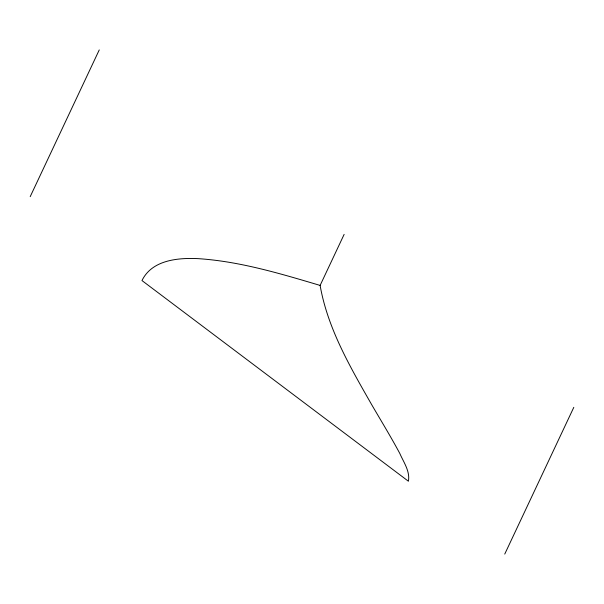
<?xml version="1.0" encoding="UTF-8"?>
<svg xmlns="http://www.w3.org/2000/svg" width="604" height="604" viewBox="0 0 604 604"><rect width="100%" height="100%" fill="white"/><g stroke="black" fill="none" stroke-linecap="round" stroke-linejoin="round"><path stroke-width="0.91" d="M30.2 196.655L99.252 49.921M320.12 285.42C280.188 273.574 239.773 261.343 197.976 258.633C177.848 257.674 151.906 260.014 141.985 280.566L408.402 481.229C410.237 471.248 403.578 462.188 399.795 453.438C390.916 436.858 381.086 420.807 371.619 404.559C350.214 367.013 327.678 328.568 320.12 285.42L344.137 234.382M504.748 554.079L573.8 407.338"/></g></svg>
